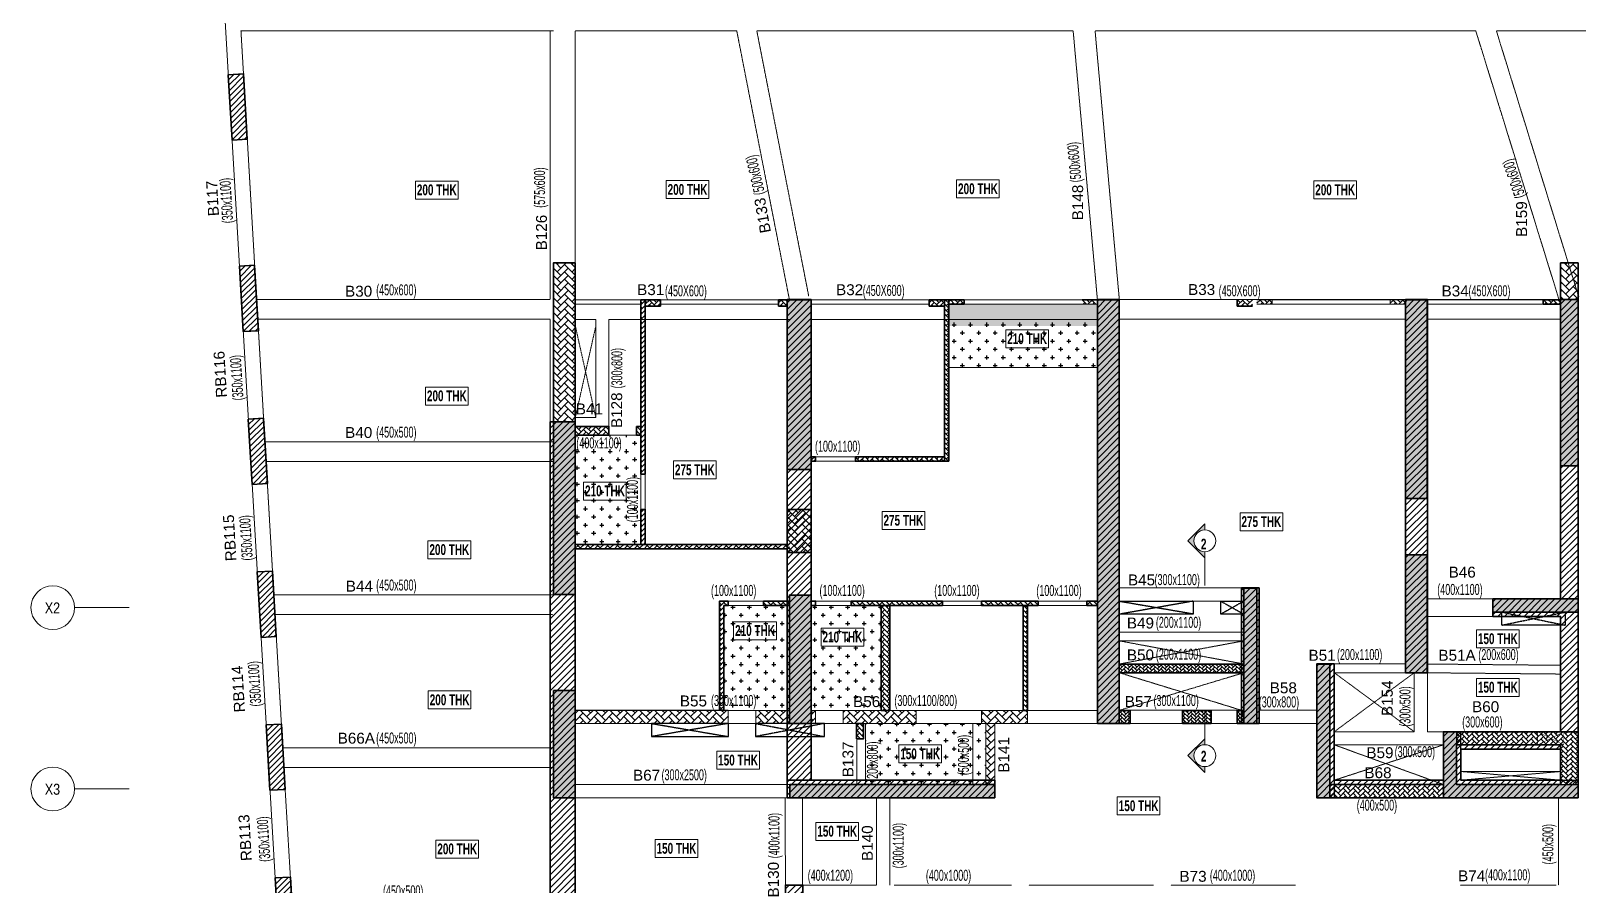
# Model space of a CAD drawing. Header units: millimetres. Extents: x 13 to 70247, y 23 to 60080.
# Drawn here: x 13 to 35422, y 19616 to 39167 of the extents above; entities that cross this region are included whole.
import ezdxf
from ezdxf.enums import TextEntityAlignment as Align

# ---------------------------------------------------------------- set-up
doc = ezdxf.new("R2010")
doc.units = ezdxf.units.MM
doc.linetypes.add('Grid Line', pattern=[2222.5, 1270, -317.5, 317.5, -317.5])
doc.linetypes.add('HIDDEN', pattern=[0.375, 0.25, -0.125])
for name, color, linetype, lineweight in [('A-FLOR-IDEN', 11, 'Continuous', 9), ('A-GRIDS', 8, 'Continuous', 9), ('A-HIDD-ABVE', 8, 'HIDDEN', 20), ('G-ANNO-SYMB', 1, 'Continuous', 9), ('S-BEAM', 7, 'Continuous', 18), ('S-BEAM-IDEN', 2, 'Continuous', 9), ('S-COL HATCH', 9, 'Continuous', 0), ('S-COLS', 5, 'Continuous', 35), ('S-GRIDS', 8, 'Continuous', 9), ('S-WALL', 4, 'Continuous', 18)]:
    doc.layers.add(name, color=color, linetype=linetype, lineweight=lineweight)
for name, color, linetype in [('Beam Nos', 7, 'Continuous'), ('changes', 7, 'Continuous'), ('CUTOUT', 4, 'Continuous'), ('S-CUTOUT', 1, 'Continuous'), ('SUNK SLAB', 8, 'Continuous')]:
    doc.layers.add(name, color=color, linetype=linetype)
doc.styles.add('Arial Narrow', font='ARIALN.TTF', dxfattribs={"height": 400})
doc.styles.add('SC-BBS1', font='SansSerif')
doc.styles.add('Swis721 LtCn BT', font='swisscl.ttf', dxfattribs={"width": 0.9, "height": 233.355162})
doc.styles.add('Swis721 LtCn BT_B', font='', dxfattribs={"width": 0.9, "height": 246.918336})
doc.styles.get('Swis721 LtCn BT_B').set_extended_font_data('Swis721 LtCn BT', bold=True)
pattern_1 = [(45, (-31699446.87, 20890861.25), (-75.1300955, 75.1300955), [])]
pattern_2 = [(45, (-31802317.5, 20729084.55), (0, 169.7056275), [360, -120]), (135, (-31802232.65, 20729169.4), (1e-14, 169.7056275), [360, -120])]
pattern_3 = [(45, (-31802317.5, 20729084.55), (0, 113.13708499), [240, -80]), (135, (-31802260.93, 20729141.12), (9e-15, 113.13708499), [240, -80])]
pattern_4 = [(45, (-15037.47, -17858.63), (0, 107.76307), [228.6, -76.2]), (135, (-14983.584, -17804.75), (7e-15, 107.76307), [228.6, -76.2])]
pattern_5 = [(45, (-15037.89, -17858.63), (0, 107.76307), [228.6, -76.2]), (135, (-14984.01, -17804.744), (7e-15, 107.76307), [228.6, -76.2])]
pattern_6 = [(45, (-31215760.61, 20872171.07), (-66.29126074, 66.29126074), [])]
pattern_7 = [(360, (-31342216.7, 21127980.38), (187.5, 187.5), [93.75, -281.25]), (90, (-31342169.83, 21127933.5), (-187.5, 187.5), [93.75, -281.25])]
pattern_8 = [(45, (-31782550.22, 20745899.75), (3e-14, 113.13708499), [240, -80]), (135, (-31782493.65, 20745956.32), (4e-14, 113.13708499), [240, -80])]

# ---------------------------------------------------------------- blocks, each defined once
blk = doc.blocks.new('A$Cd226b1b4')
at = {"layer": 'S-COL HATCH', "transparency": 33554687}
h = blk.add_hatch(dxfattribs=at)
h.set_pattern_fill('ANSI31', color=256, scale=850)
h.set_pattern_definition(pattern_1)
h.paths.add_polyline_path([(5425, 10925), (5425, 10525), (10175, 10525), (10175, 10925)])
h.paths.add_polyline_path([(5425, 10925), (5975, 10925), (5975, 21925), (5425, 21925)])
h = blk.add_hatch(dxfattribs=at)
h.set_pattern_fill('ANSI31', color=256, scale=850)
h.set_pattern_definition(pattern_1)
h.paths.add_polyline_path([(12525, 12225), (13025, 12225), (13025, 21925), (12525, 21925)])
h = blk.add_hatch(dxfattribs=at)
h.set_pattern_fill('ANSI31', color=256, scale=850)
h.set_pattern_definition(pattern_1)
h.paths.add_polyline_path([(19575, 13385), (20075, 13385), (20075, 21925), (19575, 21925)])
h = blk.add_hatch(dxfattribs=at)
h.set_pattern_fill('ANSI31', color=256, scale=850)
h.set_pattern_definition(pattern_1)
h.paths.add_polyline_path([(23525, 21925), (23125, 21925), (23125, 15075), (21575, 15075), (21575, 14675), (23125, 14675), (23125, 12035), (23525, 12035)])
h = blk.add_hatch(dxfattribs=at)
h.set_pattern_fill('ANSI31', color=256, scale=850)
h.set_pattern_definition(pattern_1)
h.paths.add_polyline_path([(5785, 7625), (5785, 8525), (5385, 8525), (5385, 8025), (575, 8025), (575, 19125), (0, 19129), (0, 7625)])
h = blk.add_hatch(dxfattribs=at)
h.set_pattern_fill('ANSI31', color=256, scale=850)
h.set_pattern_definition(pattern_1)
h.paths.add_polyline_path([(15825, 12225), (16225, 12225), (16225, 15325), (15825, 15325)])
h = blk.add_hatch(dxfattribs=at)
h.set_pattern_fill('ANSI31', color=256, scale=850)
h.set_pattern_definition(pattern_1)
h.paths.add_polyline_path([(17945, 13585), (17545, 13585), (17545, 10525), (17945, 10525), (17945, 10925)])
h = blk.add_hatch(dxfattribs=at)
h.set_pattern_fill('ANSI31', color=256, scale=850)
h.set_pattern_definition(pattern_1)
h.paths.add_polyline_path([(23525, 10525), (23525, 10925), (23125, 10925), (20845, 10925), (20845, 11635), (20845, 12035), (20445, 12035), (20445, 10925), (20445, 10525)])
h = blk.add_hatch(dxfattribs=at)
h.set_pattern_fill('ANSI31', color=256, scale=850)
h.set_pattern_definition([(45, (-31791544.17, 20890558.58), (-75.1300955, 75.1300955), [])])
h.paths.add_polyline_path([(20845, 11734), (23125, 11734), (23125, 11634), (20845, 11634)])
h = blk.add_hatch(dxfattribs=at)
h.set_pattern_fill('ANSI31', color=256, scale=850)
h.set_pattern_definition([(45, (-31794444.17, 20889749.36), (-75.1300955, 75.1300955), [])])
h.paths.add_polyline_path([(17945, 10925), (20445, 10925), (20445, 10824), (17945, 10824)])
at = {"layer": 'changes'}
for p, q in [((20845, 11635), (20845, 12035)), ((23125, 12035), (23525, 12035)), ((17945, 10925), (17945, 10525)), ((20445, 10925), (20445, 10525)), ((23125, 10925), (23525, 10925))]:
    blk.add_line(p, q, dxfattribs=at)
at = {"layer": 'S-COLS', "elevation": 0}
for points in [[(5425, 10925), (5425, 21925), (5975, 21925), (5975, 10925), (5425, 10925)], [(23525, 10525), (23525, 21925), (23125, 21925), (23125, 15075), (21575, 15075), (21575, 14675), (23125, 14675), (23125, 12035), (20445, 12035), (20445, 10925), (17945, 10925), (17945, 13585), (17545, 13585), (17545, 10525), (23525, 10525)]]:
    blk.add_lwpolyline(points, dxfattribs=at)
for points in [[(12525, 12225), (13025, 12225), (13025, 21925), (12525, 21925)], [(19575, 13385), (20075, 13385), (20075, 21925), (19575, 21925)], [(0, 7629), (5785, 7625), (5785, 8525), (5385, 8525), (5385, 8025), (575, 8025), (575, 19125), (0, 19129)], [(15825, 15325), (16225, 15325), (16225, 12225), (15825, 12225)], [(23125, 11635), (20845, 11635), (20845, 10925), (23125, 10925)], [(10175, 10925), (5425, 10925), (5425, 10525), (10175, 10525)]]:
    blk.add_lwpolyline(points, close=True, dxfattribs=at)
blk = doc.blocks.new('A$Cbe320e20')
at = {"layer": 'S-COL HATCH'}
h = blk.add_hatch(dxfattribs=at)
h.set_pattern_fill('AR-HBONE', color=256, scale=30)
h.set_pattern_definition(pattern_2)
h.paths.add_polyline_path([(-7796, 17040), (-7296, 17040), (-7296, 13401), (-7796, 13401)])
h = blk.add_hatch(dxfattribs=at)
h.set_pattern_fill('AR-HBONE', color=256, scale=30)
h.set_pattern_definition(pattern_2)
h.paths.add_polyline_path([(15654, 17040), (15254, 17040), (15254, 16206), (15254, 16206), (15654, 16206)])
at = {"layer": 'S-COL HATCH', "transparency": 33554687}
h = blk.add_hatch(color=256, dxfattribs=at)
h.dxf.hatch_style = 1
h.paths.add_polyline_path([(-1896, 16200), (-2446, 16200), (-2446, 12310), (-1896, 12310)])
h = blk.add_hatch(color=256, dxfattribs=at)
h.dxf.hatch_style = 1
h.paths.add_polyline_path([(4654, 6500), (5154, 6500), (5154, 16200), (4654, 16200)])
h = blk.add_hatch(color=256, dxfattribs=at)
h.dxf.hatch_style = 1
h.paths.add_polyline_path([(11704, 11650), (12204, 11650), (12204, 16200), (11704, 16200)])
h = blk.add_hatch(color=256, dxfattribs=at)
h.dxf.hatch_style = 1
h.paths.add_polyline_path([(15254, 16206), (15654, 16206), (15654, 12400), (15254, 12400)])
h = blk.add_hatch(color=256, dxfattribs=at)
h.dxf.hatch_style = 1
h.paths.add_polyline_path([(-7296, 13401), (-7796, 13401), (-7796, 9451), (-7296, 9451)])
at = {"layer": 'S-COL HATCH'}
h = blk.add_hatch(dxfattribs=at)
h.set_pattern_fill('AR-HBONE', color=256, scale=30)
h.set_pattern_definition(pattern_2)
h.paths.add_polyline_path([(-1896, 11400), (-2446, 11400), (-2446, 10410), (-1896, 10410)])
at = {"layer": 'S-COL HATCH', "transparency": 33554687}
h = blk.add_hatch(color=256, dxfattribs=at)
h.dxf.hatch_style = 1
h.paths.add_polyline_path([(12204, 10360), (11704, 10360), (11704, 7660), (12204, 7660)])
h = blk.add_hatch(color=256, dxfattribs=at)
h.dxf.hatch_style = 1
h.paths.add_polyline_path([(8304, 6500), (8304, 9600), (8004, 9600), (8004, 6500)])
h = blk.add_hatch(color=256, dxfattribs=at)
h.dxf.hatch_style = 1
h.paths.add_polyline_path([(-1896, 9200), (-1896, 9200), (-1896, 9300), (-1896, 9440), (-2396, 9440), (-2396, 6500), (-1896, 6500)])
h = blk.add_hatch(color=256, dxfattribs=at)
h.dxf.hatch_style = 1
h.paths.add_polyline_path([(15654, 9350), (13704, 9350), (13704, 9050), (15654, 9050)])
at = {"layer": 'S-COL HATCH'}
h = blk.add_hatch(dxfattribs=at)
h.set_pattern_fill('AR-HBONE', color=256, scale=15)
h.set_pattern_definition([(45, (-31365336.03, 20949949.553), (0, 84.85281374), [180, -60]), (135, (-31365293.6, 20949991.98), (7e-15, 84.85281374), [180, -60])])
h.paths.add_polyline_path([(5154, 7860), (5154, 7660), (8004, 7660), (8004, 7860)])
at = {"layer": 'S-COL HATCH', "transparency": 33554687}
h = blk.add_hatch(color=256, dxfattribs=at)
h.dxf.hatch_style = 1
h.paths.add_polyline_path([(9974, 7860), (9674, 7860), (9674, 4800), (9974, 4800), (9974, 5100)])
h = blk.add_hatch(color=256, dxfattribs=at)
h.dxf.hatch_style = 1
h.paths.add_polyline_path([(-7796, 4800), (-7296, 4800), (-7296, 7251), (-7796, 7251)])
at = {"layer": 'S-COL HATCH'}
h = blk.add_hatch(dxfattribs=at)
h.set_pattern_fill('AR-HBONE', color=256, scale=30)
h.set_pattern_definition(pattern_2)
h.paths.add_polyline_path([(-3786, 6799), (-7294, 6799), (-7294, 6501), (-3786, 6501)])
h = blk.add_hatch(dxfattribs=at)
h.set_pattern_fill('AR-HBONE', color=256, scale=30)
h.set_pattern_definition(pattern_2)
h.paths.add_polyline_path([(-2396, 6799), (-3166, 6799), (-3166, 6499), (-2615, 6499), (-2615, 6500), (-2396, 6500)])
h = blk.add_hatch(dxfattribs=at)
h.set_pattern_fill('AR-HBONE', color=256, scale=30)
h.set_pattern_definition(pattern_2)
h.paths.add_polyline_path([(-1795, 6800), (-1896, 6800), (-1896, 6500), (-1795, 6500)])
h = blk.add_hatch(dxfattribs=at)
h.set_pattern_fill('AR-HBONE', color=256, scale=30)
h.set_pattern_definition(pattern_2)
h.paths.add_polyline_path([(504, 6800), (-1165, 6800), (-1165, 6500), (504, 6500)])
h = blk.add_hatch(dxfattribs=at)
h.set_pattern_fill('AR-HBONE', color=256, scale=30)
h.set_pattern_definition(pattern_2)
h.paths.add_polyline_path([(2004, 6800), (2004, 6500), (3054, 6500), (3054, 6800)])
h = blk.add_hatch(dxfattribs=at)
h.set_pattern_fill('AR-HBONE', color=256, scale=15)
h.set_pattern_definition([(45, (-31367286.02, 20948789.55), (0, 84.85281374), [180, -60]), (135, (-31367243.596, 20948831.98), (7e-15, 84.85281374), [180, -60])])
h.paths.add_polyline_path([(5154, 6800), (5154, 6500), (5404, 6500), (5404, 6800)])
h = blk.add_hatch(dxfattribs=at)
h.set_pattern_fill('AR-HBONE', color=256, scale=15)
h.set_pattern_definition([(45, (-31365336.03, 20948789.553), (0, 84.85281374), [180, -60]), (135, (-31365293.6, 20948831.98), (7e-15, 84.85281374), [180, -60])])
h.paths.add_polyline_path([(6604, 6800), (6604, 6500), (7254, 6500), (7254, 6800)])
h = blk.add_hatch(dxfattribs=at)
h.set_pattern_fill('AR-HBONE', color=256, scale=15)
h.set_pattern_definition([(45, (-31364586.025, 20948789.55), (0, 84.85281374), [180, -60]), (135, (-31364543.6, 20948831.98), (7e-15, 84.85281374), [180, -60])])
h.paths.add_polyline_path([(7854, 6800), (7854, 6500), (8004, 6500), (8004, 6800)])
h = blk.add_hatch(dxfattribs=at)
h.set_pattern_fill('AR-HBONE', color=256, scale=20)
h.set_pattern_definition([(45, (-31797377.5, 20724184.55), (0, 113.13708499), [240, -80]), (135, (-31797320.93, 20724241.12), (9e-15, 113.13708499), [240, -80])])
h.paths.add_polyline_path([(-696, 6150), (-696, 6500), (-856, 6500), (-856, 6150)])
h = blk.add_hatch(dxfattribs=at)
h.set_pattern_fill('AR-HBONE', color=256, scale=30)
h.set_pattern_definition(pattern_2)
h.paths.add_polyline_path([(2304, 6500), (2104, 6500), (2104, 5100), (2304, 5100)])
at = {"layer": 'S-COL HATCH', "transparency": 33554687}
h = blk.add_hatch(color=256, dxfattribs=at)
h.dxf.hatch_style = 1
h.paths.add_polyline_path([(12574, 6310), (12874, 6310), (12874, 5100), (15654, 5100), (15654, 4800), (12574, 4800)])
at = {"layer": 'S-COL HATCH'}
h = blk.add_hatch(dxfattribs=at)
h.set_pattern_fill('AR-HBONE', color=256, scale=20)
h.set_pattern_definition(pattern_3)
h.paths.add_polyline_path([(15254, 6010), (15254, 5100), (15254, 5100), (15254, 5100), (15654, 5100), (15654, 6310), (12874, 6310), (12874, 6010), (12874, 6010)])
at = {"layer": 'S-COL HATCH', "transparency": 33554687}
h = blk.add_hatch(color=256, dxfattribs=at)
h.dxf.hatch_style = 1
h.paths.add_polyline_path([(2304, 5100), (2104, 5100), (-2086, 5100), (-2086, 4800), (2304, 4800)])
h.paths.add_polyline_path([(-2086, 5100), (-2385, 5100), (-2385, 4800), (-2086, 4800)])
at = {"layer": 'S-COL HATCH'}
h = blk.add_hatch(dxfattribs=at)
h.set_pattern_fill('AR-HBONE', color=256, scale=20)
h.set_pattern_definition(pattern_3)
h.paths.add_polyline_path([(12574, 5100), (9974, 5100), (9974, 4800), (12574, 4800)])
at = {"layer": 'S-WALL'}
h = blk.add_hatch(dxfattribs=at)
h.set_pattern_fill('FP_1', color=1, style=0, pattern_type=2)
h.set_pattern_definition(pattern_4)
h.paths.add_polyline_path([(-5695, 16050), (-5345, 16050), (-5345, 16200), (-5695, 16200)])
h = blk.add_hatch(dxfattribs=at)
h.set_pattern_fill('FP_1', color=1, style=0, pattern_type=2)
h.set_pattern_definition(pattern_4)
h.paths.add_polyline_path([(-5695, 16050), (-5345, 16050), (-5345, 16200), (-5695, 16200)])
h = blk.add_hatch(dxfattribs=at)
h.set_pattern_fill('FP_1', color=1, style=0, pattern_type=2)
h.set_pattern_definition(pattern_4)
h.paths.add_polyline_path([(-2445, 16050), (-2445, 16200), (-2645, 16200), (-2645, 16050)])
h = blk.add_hatch(dxfattribs=at)
h.set_pattern_fill('FP_1', color=1, style=0, pattern_type=2)
h.set_pattern_definition(pattern_4)
h.paths.add_polyline_path([(-2445, 16050), (-2445, 16200), (-2645, 16200), (-2645, 16050)])
h = blk.add_hatch(dxfattribs=at)
h.set_pattern_fill('FP_1', color=1, style=0, pattern_type=2)
h.set_pattern_definition(pattern_4)
h.paths.add_polyline_path([(1155, 16050), (1155, 16200), (805, 16200), (805, 16050)])
h = blk.add_hatch(dxfattribs=at)
h.set_pattern_fill('FP_1', color=1, style=0, pattern_type=2)
h.set_pattern_definition(pattern_4)
h.paths.add_polyline_path([(1155, 16050), (1155, 16200), (805, 16200), (805, 16050)])
h = blk.add_hatch(dxfattribs=at)
h.set_pattern_fill('FP_1', color=1, style=0, pattern_type=2)
h.set_pattern_definition(pattern_4)
h.paths.add_polyline_path([(1605, 16100), (1605, 16200), (1255, 16200), (1255, 16100)])
h = blk.add_hatch(dxfattribs=at)
h.set_pattern_fill('FP_1', color=1, style=0, pattern_type=2)
h.set_pattern_definition(pattern_4)
h.paths.add_polyline_path([(1605, 16100), (1605, 16200), (1255, 16200), (1255, 16100)])
h = blk.add_hatch(dxfattribs=at)
h.set_pattern_fill('FP_1', color=1, style=0, pattern_type=2)
h.set_pattern_definition(pattern_4)
h.paths.add_polyline_path([(4655, 16100), (4655, 16200), (4305, 16200), (4305, 16100)])
h = blk.add_hatch(dxfattribs=at)
h.set_pattern_fill('FP_1', color=1, style=0, pattern_type=2)
h.set_pattern_definition(pattern_4)
h.paths.add_polyline_path([(4655, 16100), (4655, 16200), (4305, 16200), (4305, 16100)])
h = blk.add_hatch(dxfattribs=at)
h.set_pattern_fill('FP_1', color=1, style=0, pattern_type=2)
h.set_pattern_definition(pattern_5)
h.paths.add_polyline_path([(8205, 16050), (8205, 16200), (7855, 16200), (7855, 16050)])
h = blk.add_hatch(dxfattribs=at)
h.set_pattern_fill('FP_1', color=1, style=0, pattern_type=2)
h.set_pattern_definition(pattern_5)
h.paths.add_polyline_path([(8205, 16050), (8205, 16200), (7855, 16200), (7855, 16050)])
h = blk.add_hatch(dxfattribs=at)
h.set_pattern_fill('FP_1', color=1, style=0, pattern_type=2)
h.set_pattern_definition([(45, (-18086.774, -17858.63), (0, 107.76307), [228.6, -76.2]), (135, (-18032.89, -17804.745), (7e-15, 107.76307), [228.6, -76.2])])
h.paths.add_polyline_path([(8656, 16100), (8656, 16200), (8306, 16200), (8306, 16100)])
h = blk.add_hatch(dxfattribs=at)
h.set_pattern_fill('FP_1', color=1, style=0, pattern_type=2)
h.set_pattern_definition(pattern_4)
h.paths.add_polyline_path([(11705, 16100), (11705, 16200), (11355, 16200), (11355, 16100)])
h = blk.add_hatch(dxfattribs=at)
h.set_pattern_fill('FP_1', color=1, style=0, pattern_type=2)
h.set_pattern_definition(pattern_4)
h.paths.add_polyline_path([(11705, 16100), (11705, 16200), (11355, 16200), (11355, 16100)])
h = blk.add_hatch(dxfattribs=at)
h.set_pattern_fill('FP_1', color=1, style=0, pattern_type=2)
h.set_pattern_definition(pattern_4)
h.paths.add_polyline_path([(15255, 16100), (15255, 16200), (14855, 16200), (14855, 16100)])
h = blk.add_hatch(dxfattribs=at)
h.set_pattern_fill('FP_1', color=1, style=0, pattern_type=2)
h.set_pattern_definition(pattern_4)
h.paths.add_polyline_path([(15255, 16100), (15255, 16200), (14855, 16200), (14855, 16100)])
at = {"layer": 'changes'}
for p, q in [((15254, 16206), (15654, 16206)), ((15654, 5100), (15654, 4800))]:
    blk.add_line(p, q, dxfattribs=at)
blk.add_lwpolyline([(12574, 6310), (12874, 6310), (12874, 5100), (15654, 5100), (15654, 4800), (12574, 4800)], close=True, dxfattribs=at)
at = {"layer": 'S-BEAM', "color": 5}
for points in [[(-3796, 6801), (-7294, 6801), (-7294, 6501), (-3796, 6501)], [(-1896, 6800), (-1795, 6800), (-1795, 6500), (-1896, 6500)], [(-1165, 6800), (504, 6800), (504, 6500), (-1165, 6500)]]:
    blk.add_lwpolyline(points, close=True, dxfattribs=at)
at = {"layer": 'S-BEAM', "color": 5, "elevation": 0}
for points in [[(-3166, 6800), (-2396, 6800), (-2396, 6499), (-3166, 6499)], [(2004, 6800), (3054, 6800), (3054, 6500), (2004, 6500)], [(2104, 6500), (2304, 6500), (2304, 5100), (2104, 5100)]]:
    blk.add_lwpolyline(points, close=True, dxfattribs=at)
at = {"layer": 'S-COL HATCH'}
blk.add_line((12874, 6010), (12874, 6310), dxfattribs=at)
at = {"layer": 'S-COLS'}
for p, q in [((-7296, 17040), (-7296, 17040)), ((-7296, 13401), (-7796, 13401)), ((-2385, 4800), (-2385, 5100)), ((9974, 5100), (9974, 4800))]:
    blk.add_line(p, q, dxfattribs=at)
for points in [[(-7296, 17040), (-7296, 9451), (-7796, 9451), (-7796, 17040)], [(15254, 17040), (15654, 17040), (15654, 12400), (15254, 12400)], [(-2446, 16200), (-1896, 16200), (-1896, 12310), (-2446, 12310)], [(11704, 11650), (12204, 11650), (12204, 16200), (11704, 16200)], [(-2446, 11400), (-1896, 11400), (-1896, 10410), (-2446, 10410)], [(11704, 10360), (11704, 7660), (12204, 7660), (12204, 10360)], [(15654, 9350), (13704, 9350), (13704, 9050), (15654, 9050)], [(9674, 7860), (9674, 4800), (15654, 4800), (15654, 6310), (12574, 6310), (12574, 5100), (9974, 5100), (9974, 7860), (9674, 7860)], [(-7796, 7251), (-7296, 7251), (-7296, 4800), (-7796, 4800)], [(15254, 6010), (12874, 6010), (12874, 5100), (15254, 5100)]]:
    blk.add_lwpolyline(points, close=True, dxfattribs=at)
at = {"layer": 'S-COLS', "elevation": 0}
for points in [[(4654, 6500), (5154, 6500), (5154, 16200), (4654, 16200)], [(8004, 9600), (8304, 9600), (8304, 6500), (8004, 6500)], [(8004, 7660), (5154, 7660), (5154, 7860), (8004, 7860)], [(5404, 6500), (5154, 6500), (5154, 6800), (5404, 6800)], [(7254, 6500), (6604, 6500), (6604, 6800), (7254, 6800)], [(8004, 6500), (7854, 6500), (7854, 6800), (8004, 6800)], [(-856, 6500), (-696, 6500), (-696, 6150), (-856, 6150)]]:
    blk.add_lwpolyline(points, close=True, dxfattribs=at)
at = {"layer": 'S-COLS'}
blk.add_lwpolyline([(-2396, 6500), (-2396, 9440), (-1896, 9440), (-1896, 6500), (-2446, 6500)], dxfattribs=at)
at = {"layer": 'S-COLS', "elevation": 0}
blk.add_lwpolyline([(-2385, 4800), (2304, 4800), (2304, 5100), (-2385, 5100)], dxfattribs=at)
at = {"layer": 'S-CUTOUT', "const_width": 10}
blk.add_lwpolyline([(14729, 6310), (15329, 6310), (15329, 6010), (14729, 6010)], close=True, dxfattribs=at)
for points in [[(14729, 6310), (15329, 6010)], [(15329, 6310), (14729, 6010)]]:
    blk.add_lwpolyline(points, dxfattribs=at)
at = {"layer": 'S-WALL', "color": 7}
for p, q in [((-7295, 16200), (-5795, 16200)), ((-5795, 16100), (-7295, 16100)), ((-5345, 16200), (-2645, 16200)), ((-2645, 16100), (-5345, 16100)), ((-1895, 16200), (805, 16200)), ((805, 16100), (-1895, 16100)), ((1605, 16200), (4305, 16200)), ((4654, 16100), (1605, 16100)), ((8304, 16200), (11355, 16200)), ((11704, 16100), (8304, 16100)), ((8655, 16200), (8655, 16100)), ((11355, 16200), (11355, 16100)), ((12205, 16200), (11355, 16200)), ((12205, 16200), (14855, 16200)), ((14855, 16100), (12205, 16100))]:
    blk.add_line(p, q, dxfattribs=at)
at = {"layer": 'S-WALL', "color": 5, "lineweight": 35}
for p, q in [((-5345, 16200), (-5795, 16200)), ((-5695, 16050), (-5345, 16050)), ((-5345, 16050), (-5345, 16200)), ((-2645, 16200), (-2645, 16050)), ((-2645, 16050), (-2445, 16050)), ((805, 16200), (805, 16050)), ((805, 16050), (1155, 16050)), ((1255, 16100), (1605, 16100)), ((1605, 16100), (1605, 16200))]:
    blk.add_line(p, q, dxfattribs=at)
at = {"layer": 'S-WALL', "lineweight": 35}
for p, q in [((-1895, 16200), (-2645, 16200)), ((1605, 16200), (805, 16200)), ((5155, 16200), (4305, 16200)), ((7855, 16200), (7855, 16050)), ((7855, 16050), (8205, 16050)), ((15255, 16200), (14855, 16200)), ((14855, 16200), (14855, 16100)), ((14855, 16100), (15255, 16100))]:
    blk.add_line(p, q, dxfattribs=at)
blk = doc.blocks.new('Grid - Type 1 Structural-6743905-9TH FLOOR LVL')
at = {"layer": 'A-GRIDS'}
blk.add_circle((0, 0), 4, dxfattribs=at)
blk = doc.blocks.new('A$C45bf0ae9')
at = {"layer": 'S-GRIDS', "linetype": 'Grid Line'}
for p, q in [((-17504, 9150), (-18754, 9150)), ((-17504, 5000), (-18754, 5000))]:
    blk.add_line(p, q, dxfattribs=at)
at = {"layer": 'A-GRIDS', "xscale": 124.9999999999999, "yscale": 124.9999999999999, "zscale": 124.9999999999999, "rotation": 89.99999999999982}
for p in [(-19254, 9150), (-19254, 5000)]:
    blk.add_blockref('Grid - Type 1 Structural-6743905-9TH FLOOR LVL', p, dxfattribs=at)
at = {"layer": 'A-GRIDS', "lineweight": 18, "char_height": 250, "width": 440.93, "attachment_point": 1, "style": 'Arial Narrow'}
for s, insert in [('X2', (-19437, 9268)), ('X3', (-19437, 5118))]:
    blk.add_mtext(s, dxfattribs=dict(at, insert=insert))
blk = doc.blocks.new('Detail View - M_Section Head - Structural Type 1-785420-STILT FLOOR FRAMING PLAN')
at = {"layer": 'G-ANNO-SYMB'}
h = blk.add_hatch(color=9, dxfattribs=at)
edge = h.paths.add_edge_path(flags=0)
edge.add_line((-8.5, 0), (-9.86, 0))
edge.add_line((-9.86, 0), (-5.99, 3.87))
edge.add_line((-5.99, 3.87), (-2.12, 0))
edge.add_line((-2.12, 0), (-3.5, 0))
edge.add_arc((-6, 0), 2.5, 360, 540)
for p, q in [((-5.99, 3.87), (-9.86, 0)), ((-5.99, 3.87), (-2.12, 0)), ((-8.5, 0), (-9.86, 0)), ((-3.5, 0), (-2.12, 0))]:
    blk.add_line(p, q, dxfattribs=at)
at = {"layer": 'G-ANNO-SYMB', "color": 5}
for p, q in [((-5.99, 3.87), (-9.86, 0)), ((-2.12, 0), (-5.99, 3.87)), ((-9.86, 0), (-8.5, 0)), ((-3.5, 0), (4.24, 0)), ((-3.5, 0), (-2.12, 0))]:
    blk.add_line(p, q, dxfattribs=at)
at = {"layer": 'G-ANNO-SYMB'}
blk.add_arc((-6, 0), 2.5, 360, 180, dxfattribs=at)
at = {"layer": 'G-ANNO-SYMB', "color": 5}
for start, end in [(360, 180), (180, 360)]:
    blk.add_arc((-6, 0), 2.5, start, end, dxfattribs=at)
blk = doc.blocks.new('A$Cf6edaa24')
at = {"layer": 'CUTOUT', "color": 8, "linetype": 'HIDDEN'}
for p, q in [((11520, 3100), (9830, 2800)), ((9830, 3100), (11520, 2811)), ((12680, 3100), (12150, 2800)), ((12150, 3100), (12680, 2800)), ((18580, 2550), (20030, 2850)), ((18580, 2850), (20030, 2550)), ((880, 300), (-875, 1)), ((-875, 299), (880, 0)), ((3080, 300), (1500, 0)), ((3080, 300), (1500, 0)), ((1500, 300), (3080, 0))]:
    blk.add_line(p, q, dxfattribs=at)
at = {"layer": 'CUTOUT', "linetype": 'HIDDEN'}
blk.add_line((1500, 300), (3080, 0), dxfattribs=at)
at = {"layer": 'CUTOUT'}
for points in [[(9830, 3100), (11520, 3100), (11520, 2800), (9830, 2800)], [(12150, 3100), (12680, 3100), (12680, 2800), (12150, 2800)], [(18580, 2850), (20030, 2850), (20030, 2550), (18580, 2550)], [(-880, 0), (880, 0), (880, 300), (-880, 300)], [(1500, 0), (3080, 0), (3080, 300), (1500, 300)]]:
    blk.add_lwpolyline(points, close=True, dxfattribs=at)

msp = doc.modelspace()

# ---------------------------------------------------------------- hatches: boundary and pattern name
at = {"layer": 'S-COL HATCH', "transparency": 33554687}
h = msp.add_hatch(dxfattribs=at)
h.set_pattern_fill('ANSI31', color=256, scale=750)
h.set_pattern_definition(pattern_6)
h.paths.add_polyline_path([(4616, 36667), (4965, 36687), (4878, 38185), (4528, 38164)])
h = msp.add_hatch(dxfattribs=at)
h.set_pattern_fill('ANSI31', color=256, scale=750)
h.set_pattern_definition(pattern_6)
h.paths.add_polyline_path([(4871, 32285), (5221, 32305), (5133, 33802), (4784, 33782)])
at = {"layer": 'S-COL HATCH'}
h = msp.add_hatch(dxfattribs=at)
h.set_pattern_fill('AR-HBONE', color=256, scale=20)
h.set_pattern_definition(pattern_8)
h.paths.add_polyline_path([(14072, 33015), (13972, 33015), (13972, 29025), (14072, 29025)])
h = msp.add_hatch(dxfattribs=at)
h.set_pattern_fill('AR-HBONE', color=256, scale=20)
h.set_pattern_definition(pattern_8)
h.paths.add_polyline_path([(21022, 33015), (20922, 33015), (20922, 29315), (21022, 29315)])
at = {"layer": 'S-COL HATCH', "transparency": 33554687}
h = msp.add_hatch(dxfattribs=at)
h.set_pattern_fill('ANSI31', color=256, scale=750)
h.set_pattern_definition(pattern_6)
h.paths.add_polyline_path([(5075, 28785), (5425, 28805), (5337, 30302), (4988, 30282)])
at = {"layer": 'S-COL HATCH'}
h = msp.add_hatch(dxfattribs=at)
h.set_pattern_fill('AR-HBONE', color=256, scale=20)
h.set_pattern_definition([(45, (-31783950.256, 20745899.77), (3e-14, 113.13708499), [240, -80]), (135, (-31783893.69, 20745956.34), (4e-14, 113.13708499), [240, -80])])
h.paths.add_polyline_path([(12472, 30115), (12472, 29915), (13242, 29915), (13242, 30115)])
h = msp.add_hatch(dxfattribs=at)
h.set_pattern_fill('AR-HBONE', color=256, scale=20)
h.set_pattern_definition(pattern_8)
h.paths.add_polyline_path([(13872, 30115), (13872, 29915), (13972, 29915), (13972, 30115)])
h = msp.add_hatch(dxfattribs=at)
h.set_pattern_fill('AR-HBONE', color=256, scale=15)
h.set_pattern_definition([(45, (-31342216.63, 21127980.38), (2e-14, 84.85281374), [180, -60]), (135, (-31342174.204, 21128022.805), (3e-14, 84.85281374), [180, -60])])
h.paths.add_polyline_path([(17972, 29415), (17872, 29415), (17872, 29315), (17972, 29315)])
h = msp.add_hatch(dxfattribs=at)
h.set_pattern_fill('AR-HBONE', color=256, scale=20)
h.set_pattern_definition(pattern_8)
h.paths.add_polyline_path([(20922, 29415), (18882, 29415), (18882, 29315), (20922, 29315)])
h = msp.add_hatch(dxfattribs=at)
h.set_pattern_fill('AR-HBONE', color=256, scale=20)
h.set_pattern_definition(pattern_8)
h.paths.add_polyline_path([(14072, 28215), (13972, 28215), (13972, 27415), (14072, 27415)])
h = msp.add_hatch(dxfattribs=at)
h.set_pattern_fill('AR-HBONE', color=256, scale=20)
h.set_pattern_definition(pattern_8)
h.paths.add_polyline_path([(17372, 27415), (12472, 27415), (12472, 27315), (17372, 27315)])
at = {"layer": 'S-COL HATCH', "transparency": 33554687}
h = msp.add_hatch(dxfattribs=at)
h.set_pattern_fill('ANSI31', color=256, scale=750)
h.set_pattern_definition(pattern_6)
h.paths.add_polyline_path([(5280, 25285), (5629, 25305), (5542, 26802), (5192, 26782)])
at = {"layer": 'S-COL HATCH'}
h = msp.add_hatch(dxfattribs=at)
h.set_pattern_fill('AR-HBONE', color=256, scale=20)
h.set_pattern_definition(pattern_8)
h.paths.add_polyline_path([(15872, 26015), (15972, 26015), (15972, 26115), (15772, 26115), (15772, 23616), (15872, 23616)])
h = msp.add_hatch(dxfattribs=at)
h.set_pattern_fill('AR-HBONE', color=256, scale=20)
h.set_pattern_definition(pattern_8)
h.paths.add_polyline_path([(17372, 26115), (16782, 26115), (16782, 26015), (17372, 26015)])
h = msp.add_hatch(dxfattribs=at)
h.set_pattern_fill('AR-HBONE', color=256, scale=20)
h.set_pattern_definition(pattern_8)
h.paths.add_polyline_path([(20872, 26015), (20872, 26115), (18782, 26115), (18782, 26015)])
h = msp.add_hatch(dxfattribs=at)
h.set_pattern_fill('AR-HBONE', color=256, scale=20)
h.set_pattern_definition(pattern_8)
h.paths.add_polyline_path([(19472, 23615), (19672, 23615), (19672, 26015), (19472, 26015)])
h = msp.add_hatch(dxfattribs=at)
h.set_pattern_fill('AR-HBONE', color=256, scale=20)
h.set_pattern_definition(pattern_8)
h.paths.add_polyline_path([(23062, 26115), (21772, 26115), (21772, 26015), (23062, 26015)])
h = msp.add_hatch(dxfattribs=at)
h.set_pattern_fill('AR-HBONE', color=256, scale=20)
h.set_pattern_definition(pattern_8)
h.paths.add_polyline_path([(22822, 26015), (22722, 26015), (22722, 23615), (22822, 23615)])
h = msp.add_hatch(dxfattribs=at)
h.set_pattern_fill('AR-HBONE', color=256, scale=20)
h.set_pattern_definition(pattern_8)
h.paths.add_polyline_path([(24422, 26115), (24182, 26115), (24182, 26015), (24422, 26015)])
at = {"layer": 'S-COL HATCH', "transparency": 33554687}
h = msp.add_hatch(dxfattribs=at)
h.set_pattern_fill('ANSI31', color=256, scale=750)
h.set_pattern_definition(pattern_6)
h.paths.add_polyline_path([(5484, 21785), (5833, 21805), (5746, 23302), (5396, 23282)])
h = msp.add_hatch(dxfattribs=at)
h.set_pattern_fill('ANSI31', color=256, scale=750)
h.set_pattern_definition(pattern_6)
h.paths.add_polyline_path([(5688, 18282), (6038, 18302), (5950, 19800), (5601, 19779)])
at = {"layer": 'SUNK SLAB'}
h = msp.add_hatch(dxfattribs=at)
h.set_pattern_fill('CROSS', color=8, scale=750, style=0)
h.set_pattern_definition([(360, (-31782547.6, 20900840.07), (187.5, 187.5), [93.75, -281.25]), (90, (-31782500.73, 20900793.2), (-187.5, 187.5), [93.75, -281.25])])
h.paths.add_polyline_path([(24422, 32415), (24422, 32915), (21022, 32915), (21022, 32415)])
h.paths.add_polyline_path([(56022, 32415), (56022, 32916), (52622, 32916), (52622, 32415)])
h = msp.add_hatch(dxfattribs=at)
h.set_pattern_fill('CROSS', color=8, scale=750, style=0)
h.set_pattern_definition([(360, (-31342216.7, 21127880.38), (187.5, 187.5), [93.75, -281.25]), (90, (-31342169.83, 21127833.5), (-187.5, 187.5), [93.75, -281.25])])
h.paths.add_polyline_path([(24422, 31465), (24422, 32565), (21022, 32565), (21022, 31465)])
h = msp.add_hatch(dxfattribs=at)
h.set_pattern_fill('CROSS', color=8, scale=750, style=0)
h.set_pattern_definition(pattern_7)
h.paths.add_polyline_path([(12472, 27415), (13972, 27415), (13972, 29915), (12472, 29915)])
h = msp.add_hatch(dxfattribs=at)
h.set_pattern_fill('CROSS', color=8, scale=750, style=0)
h.set_pattern_definition(pattern_7)
h.paths.add_polyline_path([(17372, 26015), (15872, 26015), (15872, 23615), (17372, 23615)])
h = msp.add_hatch(dxfattribs=at)
h.set_pattern_fill('CROSS', color=8, scale=750, style=0)
h.set_pattern_definition(pattern_7)
h.paths.add_polyline_path([(19472, 26015), (17872, 26015), (17872, 23615), (19472, 23615)])
h = msp.add_hatch(dxfattribs=at)
h.set_pattern_fill('CROSS', color=8, scale=750, style=0)
h.set_pattern_definition([(360, (-31342216.7, 21127547.07), (187.5, 187.5), [93.75, -281.25]), (90, (-31342169.83, 21127500.2), (-187.5, 187.5), [93.75, -281.25])])
h.paths.add_polyline_path([(19112, 23315), (19112, 21915), (21872, 21915), (21872, 23315)])
h.paths.add_polyline_path([(19538, 21917), (19538, 23190), (19011, 23190), (19011, 21917)], flags=9)

# ---------------------------------------------------------------- linework, layer by layer
at = {"layer": 'A-FLOR-IDEN', "color": 8, "flags": 128}
for points in [[(9790, 35731), (9790, 35319), (8813, 35319), (8813, 35731)], [(9790, 35731), (9790, 35319), (8813, 35319), (8813, 35731)], [(15529, 35740), (15529, 35328), (14552, 35328), (14552, 35740)], [(15529, 35740), (15529, 35328), (14552, 35328), (14552, 35740)], [(22176, 35757), (22176, 35345), (21199, 35345), (21199, 35757)], [(22176, 35757), (22176, 35345), (21199, 35345), (21199, 35757)], [(30351, 35732), (30351, 35320), (29374, 35320), (29374, 35732)], [(30351, 35732), (30351, 35320), (29374, 35320), (29374, 35732)]]:
    msp.add_lwpolyline(points, close=True, dxfattribs=at)
at = {"layer": 'A-FLOR-IDEN', "color": 8, "elevation": 0, "flags": 128}
for points in [[(22324, 32324), (22324, 31912), (23302, 31912), (23302, 32324)], [(10020, 31016), (10020, 30604), (9043, 30604), (9043, 31016)], [(14719, 29323), (14719, 28911), (15696, 28911), (15696, 29323)], [(12662, 28840), (12662, 28428), (13639, 28428), (13639, 28840)], [(19492, 28167), (19492, 27756), (20470, 27756), (20470, 28167)], [(27685, 28137), (27685, 27725), (28663, 27725), (28663, 28137)], [(10077, 27496), (10077, 27084), (9099, 27084), (9099, 27496)], [(16095, 25644), (16095, 25232), (17073, 25232), (17073, 25644)], [(18096, 25494), (18096, 25082), (19073, 25082), (19073, 25494)], [(34073, 25457), (34073, 25045), (33096, 25045), (33096, 25457)], [(34073, 24346), (34073, 23934), (33096, 23934), (33096, 24346)], [(10084, 24058), (10084, 23646), (9107, 23646), (9107, 24058)], [(16685, 22679), (16685, 22268), (15707, 22268), (15707, 22679)], [(20853, 22822), (20853, 22410), (19875, 22410), (19875, 22822)], [(25853, 21633), (25853, 21221), (24876, 21221), (24876, 21633)], [(18955, 21051), (18955, 20639), (17977, 20639), (17977, 21051)], [(10258, 20646), (10258, 20234), (9280, 20234), (9280, 20646)], [(15275, 20658), (15275, 20246), (14298, 20246), (14298, 20658)]]:
    msp.add_lwpolyline(points, close=True, dxfattribs=at)
at = {"layer": 'A-HIDD-ABVE', "linetype": 'HIDDEN'}
for p, q in [((12942, 32415), (12472, 30315)), ((12942, 30315), (12472, 32415)), ((27772, 26116), (27772, 26116)), ((24922, 25206, 0), (27772, 24676)), ((24922, 24676, 0), (27772, 25206)), ((24922, 24476, 0), (27722, 23616, 0)), ((24922, 23616, 0), (27772, 24476)), ((29842, 24476), (31672, 23126)), ((29842, 23126), (31672, 24476)), ((29842, 22826), (32342, 21916)), ((29842, 22016), (32342, 22826)), ((32742, 22216), (35022, 22016)), ((32742, 22016), (35022, 22216))]:
    msp.add_line(p, q, dxfattribs=at)
at = {"layer": 'S-BEAM', "ltscale": 250000}
msp.add_line((3399, 57516, 0), (6594, 2742, 0), dxfattribs=at)
at = {"layer": 'S-BEAM', "linetype": 'HIDDEN'}
for p, q in [((4820, 39166), (11972, 39166)), ((11897, 33016), (11897, 39166)), ((12472, 39166), (16167, 39166)), ((12472, 33016), (12472, 39166)), ((17372, 33016), (16167, 39166, 0)), ((17813, 33102), (16626, 39167, 0)), ((23866, 39166), (16626, 39166)), ((23866, 39166, 0), (24423, 32994, 0)), ((24368, 39167, 0), (24921, 33038, 0)), ((24369, 39166), (33082, 39166)), ((33082, 39166, 0), (35007, 32949)), ((40866, 39166), (33553, 39166)), ((33553, 39166, 0), (35436, 33083)), ((5179, 33016), (11897, 33016)), ((31472, 33016), (24922, 33016, 0)), ((31972, 33016), (34994, 33016)), ((5205, 32566), (11897, 32566)), ((5205, 32566, 0), (5369, 29758, 0)), ((11897, 30219), (11897, 32566)), ((12472, 30315), (12472, 32265)), ((13242, 32565), (17372, 32565)), ((13242, 29915), (13242, 32565)), ((17872, 32565), (24422, 32565, 0)), ((31472, 32566), (24922, 32566)), ((31972, 32566), (35022, 32566)), ((13242, 30315), (13242, 30315)), ((5369, 29758), (11972, 29758)), ((5395, 29308), (11957, 29308)), ((5573, 26258), (11972, 26258)), ((27722, 26416, 0), (24922, 26416, 0)), ((33472, 26166), (31972, 26166)), ((5600, 25808), (11957, 25808)), ((33472, 25766), (31972, 25766)), ((29842, 24676), (31472, 24676)), ((31972, 24476), (31972, 23126)), ((31972, 24475), (35022, 24446)), ((31973, 24675), (35023, 24646)), ((12472, 23615), (17372, 23615)), ((17872, 23615), (24422, 23615, 0)), ((28122, 23616), (29442, 23616)), ((28122, 23616), (29442, 23616)), ((12472, 23316), (17372, 23314)), ((21572, 23315, 0), (21572, 21915, 0)), ((22072, 23316), (27722, 23316)), ((22072, 23315, 0), (22072, 21915, 0)), ((28122, 23316), (29442, 23316)), ((29842, 23126), (31672, 23126)), ((31972, 23126), (32342, 23126)), ((5778, 22758), (11972, 22758)), ((5804, 22308), (11957, 22308)), ((12472, 21915), (17382, 21915, 0)), ((17272, 21616, 0), (17282, 19616)), ((17672, 21616), (17672, 19616)), ((19367, 19616), (19367, 21616, 0)), ((19667, 19616), (19667, 21616, 0)), ((34972, 21616), (34972, 19616)), ((17672, 19616), (19367, 19616)), ((19767, 19616), (22452, 19616)), ((22852, 19616), (25702, 19616)), ((26102, 19616), (28952, 19616)), ((32722, 19616), (34922, 19616))]:
    msp.add_line(p, q, dxfattribs=at)
at = {"layer": 'S-BEAM'}
for p, q in [((12472, 33015), (17872, 33015)), ((17872, 33015), (24422, 33015, 0)), ((12472, 32565), (12942, 32565)), ((12942, 30315), (12942, 32565)), ((12472, 30315), (12942, 30315)), ((27722, 26116, 0), (24922, 26116, 0)), ((27772, 26116, 0), (27772, 26116, 0)), ((24922, 25406), (27772, 25406)), ((24922, 25206), (27772, 25206)), ((24922, 24676, 0), (27772, 24676, 0)), ((24922, 24476, 0), (27772, 24476)), ((29842, 24476), (31472, 24476)), ((31672, 24476), (31672, 23126)), ((24922, 23616, 0), (27722, 23616, 0)), ((17872, 23315), (18912, 23315)), ((18912, 23315), (18912, 21915)), ((19112, 23315), (21772, 23315)), ((19112, 23315), (19112, 21915)), ((22072, 23315), (24422, 23315, 0)), ((29842, 22826), (32342, 22826)), ((12472, 21615, 0), (17370, 21615, 0))]:
    msp.add_line(p, q, dxfattribs=at)
at = {"layer": 'S-BEAM', "linetype": 'HIDDEN', "elevation": 0}
for points in [[(4820, 39166), (5179, 33016)], [(5395, 29308), (5573, 26258)], [(5599, 25808), (5777, 22758)]]:
    msp.add_lwpolyline(points, dxfattribs=at)
at = {"layer": 'S-BEAM', "elevation": 0}
for points in [[(21022, 32915), (24422, 32915), (24422, 31465), (21022, 31465)], [(12472, 29915), (13972, 29915), (13972, 27415), (12472, 27415)], [(15872, 26015), (17372, 26015), (17372, 23615), (15872, 23615)], [(17872, 26015), (19472, 26015), (19472, 23615), (17872, 23615)], [(35022, 22016), (32742, 22016), (32742, 22216), (35022, 22216)]]:
    msp.add_lwpolyline(points, close=True, dxfattribs=at)
for points in [[(13242, 30315), (13242, 29915), (12472, 29915), (12472, 30315), (12942, 30315)], [(5803, 22308), (5981, 19258)]]:
    msp.add_lwpolyline(points, dxfattribs=at)
at = {"layer": 'S-BEAM', "linetype": 'HIDDEN', "elevation": 0}
for points in [[(17972, 29415), (18882, 29415), (18882, 29315), (17972, 29315)], [(13972, 29025), (14072, 29025), (14072, 28215), (13972, 28215)], [(15972, 26115), (16782, 26115), (16782, 26015), (15972, 26015)], [(17972, 26115), (18782, 26115), (18782, 26015), (17972, 26015)], [(20872, 26115), (21772, 26115), (21772, 26015), (20872, 26015)], [(23062, 26115), (24182, 26115), (24182, 26015), (23062, 26015)]]:
    msp.add_lwpolyline(points, close=True, dxfattribs=at)
at = {"layer": 'S-COLS', "elevation": 0}
for points in [[(4528, 38164), (4878, 38185), (4965, 36687), (4616, 36667)], [(4784, 33782), (5133, 33802), (5221, 32305), (4871, 32285)], [(13972, 33015), (14072, 33015), (14072, 29025), (13972, 29025)], [(21022, 29315), (20922, 29315), (20922, 33015), (21022, 33015)], [(4988, 30282), (5337, 30302), (5425, 28805), (5075, 28785)], [(12472, 30115), (13242, 30115), (13242, 29915), (12472, 29915)], [(13872, 30115), (13972, 30115), (13972, 29915), (13872, 29915)], [(17872, 29415), (17972, 29415), (17972, 29315), (17872, 29315)], [(18882, 29415), (20922, 29415), (20922, 29315), (18882, 29315)], [(13972, 28215), (14072, 28215), (14072, 27415), (13972, 27415)], [(12472, 27415), (17322, 27415), (17322, 27315), (12472, 27315)], [(5192, 26782), (5542, 26802), (5629, 25305), (5280, 25285)], [(16782, 26115), (17372, 26115), (17372, 26015), (16782, 26015)], [(17872, 26115), (17972, 26115), (17972, 26015), (17872, 26015)], [(18782, 26115), (20872, 26115), (20872, 26015), (18782, 26015)], [(19472, 26015), (19672, 26015), (19672, 23615), (19472, 23615)], [(21772, 26115), (23062, 26115), (23062, 26015), (21772, 26015)], [(22722, 26015), (22822, 26015), (22822, 23615), (22722, 23615)], [(24182, 26115), (24422, 26115), (24422, 26015), (24182, 26015)], [(5396, 23282), (5746, 23302), (5833, 21805), (5484, 21785)], [(5601, 19779), (5950, 19800), (6038, 18302), (5688, 18282)]]:
    msp.add_lwpolyline(points, close=True, dxfattribs=at)
msp.add_lwpolyline([(15972, 26115), (15772, 26115), (15772, 23616), (15872, 23616), (15872, 26015), (15972, 26015), (15972, 26115)], dxfattribs=at)

# ---------------------------------------------------------------- block references
at = {"layer": 'Beam Nos'}
for name, p in [('A$C45bf0ae9', (19767, 16816)), ('A$Cf6edaa24', (15095, 23015))]:
    msp.add_blockref(name, p, dxfattribs=at)
at = {"layer": 'changes'}
msp.add_blockref('A$Cd226b1b4', (11897, 11091), dxfattribs=at)
at = {"layer": 'G-ANNO-SYMB', "extrusion": (0, 0, -1), "yscale": 99.99999999999991, "zscale": 99.99999999999991, "rotation": 270}
for p, xscale in [((-26880, 26896), 99.99999999999991), ((-26880, 23178), -99.99999999999991)]:
    msp.add_blockref('Detail View - M_Section Head - Structural Type 1-785420-STILT FLOOR FRAMING PLAN', p, dxfattribs=dict(at, xscale=xscale))
at = {"layer": 'S-COLS'}
msp.add_blockref('A$Cbe320e20', (19767, 16815), dxfattribs=at)

# ---------------------------------------------------------------- texts
at = {"layer": 'A-FLOR-IDEN', "color": 1, "char_height": 246.9, "width": 1155, "attachment_point": 2, "line_spacing_factor": 0.964267, "style": 'Swis721 LtCn BT_B'}
for s, insert in [('200 THK', (9301, 35653)), ('200 THK', (9301, 35653)), ('200 THK', (15040, 35662)), ('200 THK', (15040, 35662)), ('200 THK', (21687, 35679)), ('200 THK', (21687, 35679)), ('200 THK', (29862, 35654)), ('200 THK', (29862, 35654)), ('210 THK', (22813, 32246, 0)), ('200 THK', (9531, 30938)), ('275 THK', (15207, 29245)), ('210 THK', (13150, 28762, 0)), ('275 THK', (19981, 28089)), ('275 THK', (28174, 28059)), ('200 THK', (9588, 27418)), ('210 THK', (16584, 25566, 0)), ('210 THK', (18585, 25416, 0)), ('150 THK', (33585, 25379)), ('150 THK', (33585, 24268)), ('200 THK', (9595, 23980)), ('150 THK', (20364, 22744)), ('150 THK', (16196, 22601, 0)), ('150 THK', (25365, 21555)), ('150 THK', (18466, 20973, 0)), ('200 THK', (9769, 20568)), ('150 THK', (14787, 20580))]:
    msp.add_mtext(s, dxfattribs=dict(at, insert=insert))
at = {"layer": 'Beam Nos', "style": 'SC-BBS1'}
for s, p in [('B117', (4369, 35345, 0)), ('RB116', (4545, 31317, 0)), ('RB115', (4761, 27574, 0)), ('RB114', (4957, 24113, 0)), ('RB113', (5114, 20710, 0))]:
    msp.add_text(s, height=250, rotation=93.339, dxfattribs=at).set_placement(p, align=Align.BOTTOM_CENTER)
at = {"layer": 'Beam Nos', "color": 3, "style": 'SC-BBS1'}
for s, rotation, p in [('B148', 90, (24170, 35239, 0)), ('B133', 99.9638, (16954, 34977, 0)), ('B159', 90, (34329, 34860, 0)), ('B126', 90, (11897, 34551)), ('B128', 90, (13619, 30484)), ('B154', 90, (31255, 23892)), ('B137', 90, (18912, 22493)), ('B141', 90, (22477, 22596)), ('B140', 90, (19355, 20575)), ('B130', 90, (17206, 19739, 0))]:
    msp.add_text(s, height=250, rotation=rotation, dxfattribs=at).set_placement(p, align=Align.BOTTOM_CENTER)
for s, p in [('B30', (7512, 33009)), ('B31', (14197, 33045)), ('B32', (18750, 33043)), ('B33', (26806, 33047)), ('B34', (32608, 33015)), ('B41', (12794, 30315)), ('B40', (7514, 29775)), ('B44', (7530, 26258)), ('B45', (25431, 26401)), ('B46', (32770, 26579)), ('B49', (25406, 25414)), ('B50', (25406, 24684)), ('B51', (29563, 24676)), ('B51A', (32652, 24676)), ('B58', (28676, 23931)), ('B55', (15175, 23630)), ('B56', (19139, 23615)), ('B57', (25358, 23616, 0)), ('B60', (33306, 23498)), ('B66A', (7460, 22778)), ('B59', (30887, 22446)), ('B68', (30843, 21987)), ('B67', (14103, 21931)), ('B73', (26610, 19616)), ('B74', (32987, 19627))]:
    msp.add_text(s, height=250, dxfattribs=at).set_placement(p, align=Align.BOTTOM_CENTER)
at = {"layer": 'G-ANNO-SYMB', "color": 5, "char_height": 247, "width": 330, "attachment_point": 8, "line_spacing_factor": 0.964267, "style": 'Swis721 LtCn BT_B'}
for insert in [(26853, 27298), (26853, 22442)]:
    msp.add_mtext('2', dxfattribs=dict(at, insert=insert))
at = {"layer": 'S-BEAM-IDEN', "color": 3, "style": 'Swis721 LtCn BT', "width": 0.8}
for s, rotation, p in [('(500x600)', 95.0796, (24056, 35713, 0)), ('(500x600)', 103.064, (16816, 35444)), ('(500x600)', 109.1773, (34223, 35388, 0)), ('(575x600)', 90, (11779, 35119)), ('(300x800)', 90, (13548, 30985)), ('(300x500)', 90, (31586, 23242, 0)), ('(500x500)', 90, (21480, 22131, 0)), ('(200x800)', 90, (19397, 21979)), ('(400x1100)', 90, (17145, 20229)), ('(300x1100)', 90, (19988, 20000)), ('(450x500)', 90, (34856, 20089, 0))]:
    msp.add_text(s, height=250, rotation=rotation, dxfattribs=at).set_placement(p)
at = {"layer": 'S-BEAM-IDEN', "style": 'Swis721 LtCn BT', "width": 0.8}
for s, rotation, p in [('(350x1100)', 93.6044, (4642, 34773, 0)), ('(350x1100)', 93.6044, (4879, 30718, 0)), ('(100x1100)', 90, (13904, 27921)), ('(350x1100)', 93.6044, (5092, 27052, 0)), ('(350x1100)', 93.6044, (5287, 23712, 0)), ('(350x1100)', 93.6044, (5495, 20156, 0))]:
    msp.add_text(s, height=250, rotation=rotation, dxfattribs=at).set_placement(p)
at = {"layer": 'S-BEAM-IDEN', "color": 3, "style": 'Swis721 LtCn BT', "width": 0.8}
for s, p in [('(450x600)', (7914, 33115)), ('(450X600) ', (14525, 33092, 0)), ('(450X600) ', (19051, 33102, 0)), ('(450X600) ', (27197, 33094, 0)), ('(450X600) ', (32916, 33094, 0)), ('(450x500)', (7914, 29858)), ('(400x1100)', (12496, 29611)), ('(450x500)', (7914, 26358)), ('(300x1100)', (25729, 26483)), ('(400x1100)', (32200, 26258, 0)), ('(200x1100)', (25759, 25505, 0)), ('(200x1100)', (25759, 24775, 0)), ('(200x1100)', (29904, 24768, 0)), ('(200x600)', (33139, 24768, 0)), ('(300x1100)', (15578, 23715)), ('(300x1100/800)', (19775, 23715)), ('(300x1100)', (25705, 23715)), ('(300x800)', (28115, 23683)), ('(300x600)', (32770, 23225)), ('(450x500)', (7914, 22858)), ('(300x500)', (31225, 22544)), ('(300x2500)', (14446, 22015, 0)), ('(400x500)', (30357, 21321)), ('(400x1200)', (17791, 19715)), ('(400x1000)', (20495, 19715)), ('(400x1000)', (26995, 19715)), ('(400x1100)', (33292, 19726)), ('(450x500)', (8070, 19358))]:
    msp.add_text(s, height=250, dxfattribs=at).set_placement(p)
at = {"layer": 'S-BEAM-IDEN', "style": 'Swis721 LtCn BT', "width": 0.8}
for p in [(17958, 29535), (15578, 26235), (18061, 26235), (20687, 26235), (23024, 26235)]:
    msp.add_text('(100x1100)', height=250, dxfattribs=at).set_placement(p)

doc.saveas('drawing.dxf')
